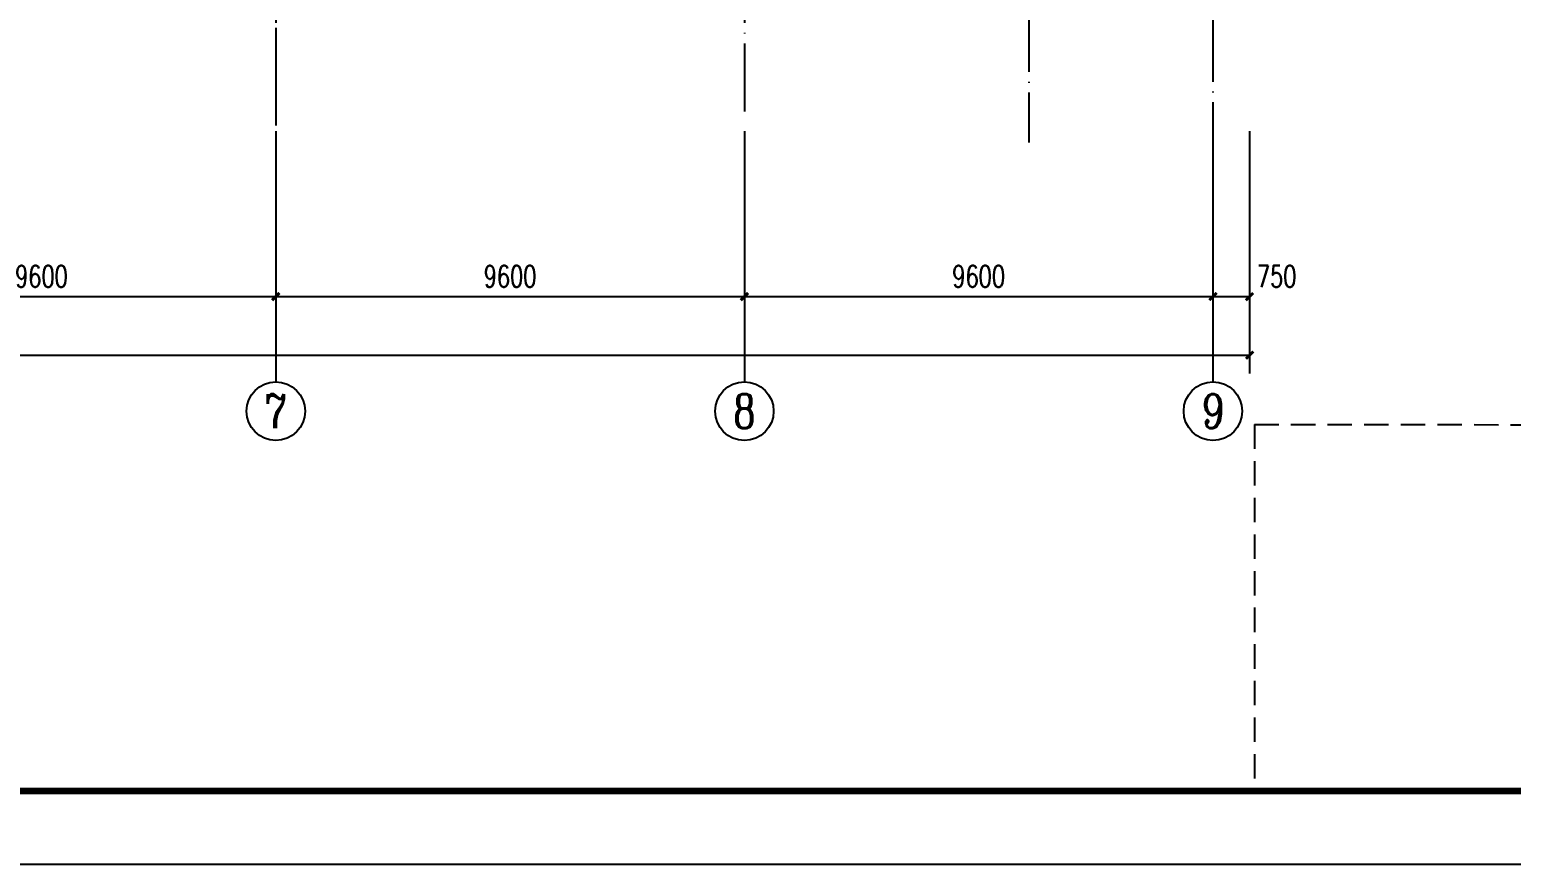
# Model space of a CAD drawing. Extents: x -18502 to 259858, y -468734 to 127958.
# Drawn here: x 52558 to 82913, y -323319 to -306223 of the extents above; entities that cross this region are included whole.
import ezdxf
from ezdxf.enums import TextEntityAlignment as Align

# ---------------------------------------------------------------- set-up
doc = ezdxf.new("R2010")
doc.units = 0
doc.header["$LTSCALE"] = 1000
doc.linetypes.add('参照-TK_A1$0$DASHED', pattern=[0.75, 0.5, -0.25])
doc.linetypes.add('参照-弱电底图$0$DOTE', pattern=[2.42, 2, -0.2, 0.02, -0.2])
doc.layers.get('0').update_dxf_attribs({"linetype": 'CONTINUOUS'})
doc.layers.get('Defpoints').update_dxf_attribs({"linetype": 'CONTINUOUS'})
for name, color, linetype in [('参照-TK_A1$0$TK', 161, 'CONTINUOUS'), ('参照-弱电底图$0$0图框', 161, 'CONTINUOUS'), ('参照-弱电底图$0$AXIS', 3, 'CONTINUOUS'), ('参照-弱电底图$0$AXIS_TEXT', 7, 'CONTINUOUS'), ('参照-弱电底图$0$DOTE', 14, '参照-弱电底图$0$DOTE')]:
    doc.layers.add(name, color=color, linetype=linetype)
doc.styles.add('参照-弱电底图$0$_TCH_AXIS', font='COMPLEX', dxfattribs={"bigfont": 'GBCBIG.shx'})
doc.styles.add('参照-弱电底图$0$_TCH_DIM_T3', font='SIMPLEX', dxfattribs={"width": 0.705882, "bigfont": 'GBCBIG.shx'})
doc.styles.add('参照-弱电底图$0$COMPLEX', font='COMPLEX', dxfattribs={"bigfont": 'AllInOneBig.shx'})
doc.dimstyles.new('参照-弱电底图$0$_TCH_ARCH&&150', dxfattribs={"dimtxt": 446.25, "dimasz": 150, "dimexe": 375, "dimexo": 450, "dimgap": 189.375, "dimtad": 1, "dimdec": 0, "dimzin": 0, "dimdsep": 46, "dimtxsty": '参照-弱电底图$0$_TCH_DIM_T3', "dimblk": '参照-弱电底图$0$_ArchTick', "dimcen": 0.09, "dimclrt": 7, "dimazin": 2, "dimtfac": 1, "dimtdec": 0, "dimtix": 1, "dimtmove": 2, "dimatfit": 3, "dimfxl": 100, "dimtolj": 1, "dimtzin": 0, "dimarcsym": 0})

# ---------------------------------------------------------------- blocks, each defined once
blk = doc.blocks.new('参照-弱电底图$0$_ArchTick')
at = {"color": 0, "linetype": 'ByBlock', "const_width": 0.4}
blk.add_lwpolyline([(-0.5, -0.5), (0.5, 0.5)], dxfattribs=at)
blk = doc.blocks.new('*D452')
at = {"layer": 'Defpoints', "color": 0, "transparency": 16777216}
for p in [(48000, -307851), (57600, -307851), (57600, -311690)]:
    blk.add_point(p, dxfattribs=at)
at = {"layer": '参照-弱电底图$0$AXIS', "color": 0, "lineweight": -2, "transparency": 16777216}
for p, q in [((48000, -308301), (48000, -312065)), ((57600, -308301), (57600, -312065)), ((48000, -311690), (57600, -311690))]:
    blk.add_line(p, q, dxfattribs=at)
at = {"layer": '参照-弱电底图$0$AXIS', "color": 0, "lineweight": -2, "transparency": 16777216, "xscale": 150, "yscale": 150, "zscale": 150, "rotation": 180}
blk.add_blockref('参照-弱电底图$0$_ArchTick', (48000, -311690), dxfattribs=at)
at = {"layer": '参照-弱电底图$0$AXIS', "color": 0, "lineweight": -2, "transparency": 16777216, "xscale": 150, "yscale": 150, "zscale": 150}
blk.add_blockref('参照-弱电底图$0$_ArchTick', (57600, -311690), dxfattribs=at)
at = {"layer": '参照-弱电底图$0$AXIS', "color": 7, "transparency": 16777216, "insert": (52800, -311277), "char_height": 446.2, "attachment_point": 5, "style": '参照-弱电底图$0$_TCH_DIM_T3'}
blk.add_mtext('\\A1;9600', dxfattribs=at)
blk = doc.blocks.new('*D453')
at = {"layer": 'Defpoints', "color": 0, "transparency": 16777216}
for p in [(57600, -307851), (67200, -307851), (67200, -311690)]:
    blk.add_point(p, dxfattribs=at)
at = {"layer": '参照-弱电底图$0$AXIS', "color": 0, "lineweight": -2, "transparency": 16777216}
for p, q in [((57600, -308301), (57600, -312065)), ((67200, -308301), (67200, -312065)), ((57600, -311690), (67200, -311690))]:
    blk.add_line(p, q, dxfattribs=at)
at = {"layer": '参照-弱电底图$0$AXIS', "color": 0, "lineweight": -2, "transparency": 16777216, "xscale": 150, "yscale": 150, "zscale": 150, "rotation": 180}
blk.add_blockref('参照-弱电底图$0$_ArchTick', (57600, -311690), dxfattribs=at)
at = {"layer": '参照-弱电底图$0$AXIS', "color": 0, "lineweight": -2, "transparency": 16777216, "xscale": 150, "yscale": 150, "zscale": 150}
blk.add_blockref('参照-弱电底图$0$_ArchTick', (67200, -311690), dxfattribs=at)
at = {"layer": '参照-弱电底图$0$AXIS', "color": 7, "transparency": 16777216, "insert": (62400, -311277), "char_height": 446.2, "attachment_point": 5, "style": '参照-弱电底图$0$_TCH_DIM_T3'}
blk.add_mtext('\\A1;9600', dxfattribs=at)
blk = doc.blocks.new('*D454')
at = {"layer": 'Defpoints', "color": 0, "transparency": 16777216}
for p in [(67200, -307851), (76800, -307851), (76800, -311690)]:
    blk.add_point(p, dxfattribs=at)
at = {"layer": '参照-弱电底图$0$AXIS', "color": 0, "lineweight": -2, "transparency": 16777216}
for p, q in [((67200, -308301), (67200, -312065)), ((76800, -308301), (76800, -312065)), ((67200, -311690), (76800, -311690))]:
    blk.add_line(p, q, dxfattribs=at)
at = {"layer": '参照-弱电底图$0$AXIS', "color": 0, "lineweight": -2, "transparency": 16777216, "xscale": 150, "yscale": 150, "zscale": 150, "rotation": 180}
blk.add_blockref('参照-弱电底图$0$_ArchTick', (67200, -311690), dxfattribs=at)
at = {"layer": '参照-弱电底图$0$AXIS', "color": 0, "lineweight": -2, "transparency": 16777216, "xscale": 150, "yscale": 150, "zscale": 150}
blk.add_blockref('参照-弱电底图$0$_ArchTick', (76800, -311690), dxfattribs=at)
at = {"layer": '参照-弱电底图$0$AXIS', "color": 7, "transparency": 16777216, "insert": (72000, -311277), "char_height": 446.2, "attachment_point": 5, "style": '参照-弱电底图$0$_TCH_DIM_T3'}
blk.add_mtext('\\A1;9600', dxfattribs=at)
blk = doc.blocks.new('*D455')
at = {"layer": 'Defpoints', "color": 0, "transparency": 16777216}
for p in [(76800, -307851), (77550, -307851), (77550, -311690)]:
    blk.add_point(p, dxfattribs=at)
at = {"layer": '参照-弱电底图$0$AXIS', "color": 0, "lineweight": -2, "transparency": 16777216}
for p, q in [((76800, -308301), (76800, -312065)), ((77550, -308301), (77550, -312065)), ((76800, -311690), (77550, -311690))]:
    blk.add_line(p, q, dxfattribs=at)
at = {"layer": '参照-弱电底图$0$AXIS', "color": 0, "lineweight": -2, "transparency": 16777216, "xscale": 150, "yscale": 150, "zscale": 150, "rotation": 180}
blk.add_blockref('参照-弱电底图$0$_ArchTick', (76800, -311690), dxfattribs=at)
at = {"layer": '参照-弱电底图$0$AXIS', "color": 0, "lineweight": -2, "transparency": 16777216, "xscale": 150, "yscale": 150, "zscale": 150}
blk.add_blockref('参照-弱电底图$0$_ArchTick', (77550, -311690), dxfattribs=at)
at = {"layer": '参照-弱电底图$0$AXIS', "color": 7, "transparency": 16777216, "insert": (78105, -311277), "char_height": 446.2, "attachment_point": 5, "style": '参照-弱电底图$0$_TCH_DIM_T3'}
blk.add_mtext('\\A1;750', dxfattribs=at)
blk = doc.blocks.new('*D438')
at = {"layer": 'Defpoints', "color": 0, "transparency": 16777216}
for p in [(-750, -307851), (77550, -307851), (77550, -312890)]:
    blk.add_point(p, dxfattribs=at)
at = {"layer": '参照-弱电底图$0$AXIS', "color": 0, "lineweight": -2, "transparency": 16777216}
for p, q in [((-750, -308301), (-750, -313265)), ((77550, -308301), (77550, -313265)), ((-750, -312890), (77550, -312890))]:
    blk.add_line(p, q, dxfattribs=at)
at = {"layer": '参照-弱电底图$0$AXIS', "color": 0, "lineweight": -2, "transparency": 16777216, "xscale": 150, "yscale": 150, "zscale": 150, "rotation": 180}
blk.add_blockref('参照-弱电底图$0$_ArchTick', (-750, -312890), dxfattribs=at)
at = {"layer": '参照-弱电底图$0$AXIS', "color": 0, "lineweight": -2, "transparency": 16777216, "xscale": 150, "yscale": 150, "zscale": 150}
blk.add_blockref('参照-弱电底图$0$_ArchTick', (77550, -312890), dxfattribs=at)
at = {"layer": '参照-弱电底图$0$AXIS', "color": 7, "transparency": 16777216, "insert": (38400, -312477), "char_height": 446.2, "attachment_point": 5, "style": '参照-弱电底图$0$_TCH_DIM_T3'}
blk.add_mtext('\\A1;78300', dxfattribs=at)
blk = doc.blocks.new('参照-弱电底图$0$_AXISO')
at = {"color": 0}
blk.add_circle((0, 0), 0.5, dxfattribs=at)
at = {"layer": '参照-弱电底图$0$AXIS_TEXT', "color": 0, "style": '参照-弱电底图$0$COMPLEX', "width": 1.041667}
blk.add_attdef('A', text='', height=0.56, dxfattribs=at).set_placement((-0.25, -0.28), (0.25, -0.28), align=Align.FIT)

msp = doc.modelspace()

# ---------------------------------------------------------------- linework, layer by layer
at = {"layer": '参照-TK_A1$0$TK', "linetype": '参照-TK_A1$0$DASHED'}
for q in [(94147.7, -314318.6), (77647.7, -321810.9)]:
    msp.add_line((77647.7, -314310.9), q, dxfattribs=at)
at = {"layer": '参照-TK_A1$0$TK'}
msp.add_line((107647.7, -323318.6), (-18502.3, -323318.6), dxfattribs=at)
at = {"layer": '参照-TK_A1$0$TK', "const_width": 135}
msp.add_lwpolyline([(106147.7, -235718.6), (106147.7, -321818.6), (-14752.3, -321818.6), (-14752.3, -235718.6)], close=True, dxfattribs=at)
at = {"layer": '参照-弱电底图$0$0图框'}
msp.add_lwpolyline([(-18502.3, -234218.5), (107647.7, -234218.5), (107647.7, -323318.5), (-18502.3, -323318.5)], close=True, dxfattribs=at)
at = {"layer": '参照-弱电底图$0$AXIS', "color": 8}
for p, q in [((57600, -311935.4), (57600, -313435.4)), ((67200, -311935.4), (67200, -313435.4)), ((76800, -311935.4), (76800, -313435.4))]:
    msp.add_line(p, q, dxfattribs=at)
at = {"layer": '参照-弱电底图$0$DOTE', "color": 8}
for p, q in [((57600, -243584.7), (57600, -307897)), ((67200, -243584.7), (67200, -307897)), ((57600, -245684.7), (57600, -308497)), ((73025, -247009.7), (73025, -308531.8)), ((76800, -247209.7), (76800, -308731.8))]:
    msp.add_line(p, q, dxfattribs=at)

# ---------------------------------------------------------------- block references
at = {"layer": '参照-弱电底图$0$AXIS', "color": 8}
ref = msp.add_blockref('参照-弱电底图$0$_AXISO', (57600, -314035.4), dxfattribs=dict(at, xscale=1200, yscale=1200, zscale=1200))
ref.add_attrib('A', '7', dxfattribs={"layer": '参照-弱电底图$0$AXIS_TEXT', "height": 698.9, "style": '参照-弱电底图$0$_TCH_AXIS'}).set_placement((57367, -314384.8), (57833, -314384.8), align=Align.FIT)
ref = msp.add_blockref('参照-弱电底图$0$_AXISO', (67200, -314035.4), dxfattribs=dict(at, xscale=1200, yscale=1200, zscale=1200))
ref.add_attrib('A', '8', dxfattribs={"layer": '参照-弱电底图$0$AXIS_TEXT', "height": 698.9, "style": '参照-弱电底图$0$_TCH_AXIS'}).set_placement((66967, -314384.8), (67433, -314384.8), align=Align.FIT)
ref = msp.add_blockref('参照-弱电底图$0$_AXISO', (76800, -314035.4), dxfattribs=dict(at, xscale=1200, yscale=1200, zscale=1200))
ref.add_attrib('A', '9', dxfattribs={"layer": '参照-弱电底图$0$AXIS_TEXT', "height": 698.9, "style": '参照-弱电底图$0$_TCH_AXIS'}).set_placement((76567, -314384.8), (77033, -314384.8), align=Align.FIT)

# ---------------------------------------------------------------- dimensions: what is measured, and where the dimension line sits
for p1, p2, distance, picture, middle in [((-750, -307851.3), (77550, -307851.3), -5038.6, '*D438', (38400, -312477.4)), ((48000, -307851.3), (57600, -307851.3), -3838.6, '*D452', (52800, -311277.4)), ((57600, -307851.3), (67200, -307851.3), -3838.6, '*D453', (62400, -311277.4)), ((67200, -307851.3), (76800, -307851.3), -3838.6, '*D454', (72000, -311277.4))]:
    dim = msp.add_aligned_dim(p1=p1, p2=p2, distance=distance, dimstyle='参照-弱电底图$0$_TCH_ARCH&&150', dxfattribs=at)
    dim.commit()
    dim.dimension.update_dxf_attribs({"geometry": picture, "text_midpoint": middle})
dim = msp.add_linear_dim(base=(77550, -311689.9), p1=(76800, -307851.3), p2=(77550, -307851.3), angle=0, dimstyle='参照-弱电底图$0$_TCH_ARCH&&150', dxfattribs=at)
dim.commit()
dim.dimension.update_dxf_attribs({"geometry": '*D455', "text_midpoint": (78105, -311277.4), "dimtype": 161})

doc.saveas('drawing.dxf')
